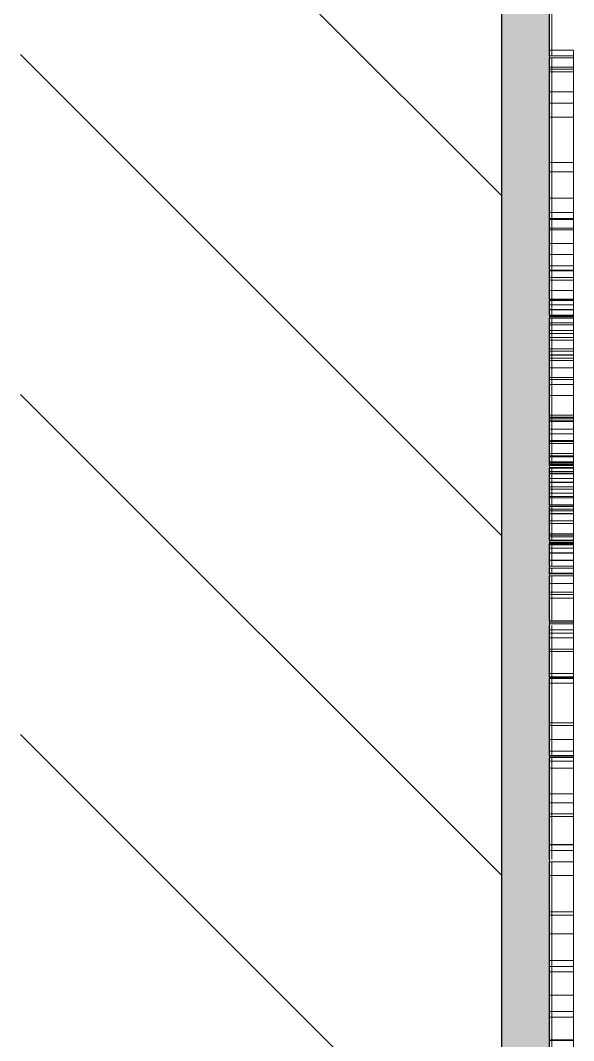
# Model space of a CAD drawing. Header units: millimetres. Extents: x 16345 to 138513, y -2470 to 23828.
# Drawn here: x 30710 to 30940, y 7063.7 to 7488.1 of the extents above; entities that cross this region are included whole.
import ezdxf

# ---------------------------------------------------------------- set-up
doc = ezdxf.new("R2010")
doc.units = ezdxf.units.MM
for name, color, linetype, lineweight, true_color in [('A-WALL-3', 7, 'Continuous', 25, 0x3c3c3c), ('A-WALL-FNSH-1', 7, 'Continuous', 13, 0x3c3c3c), ('I-FURN-1', 7, 'Continuous', 9, 0xf0f0f0)]:
    doc.layers.add(name, color=color, linetype=linetype, lineweight=lineweight, true_color=true_color)
doc.layers.add('I-WALL', color=7, linetype='Continuous', lineweight=9)

# ---------------------------------------------------------------- blocks, each defined once
blk = doc.blocks.new('Надпись в вестибюле_2 - Надпись в вестибюле_2-32623903-План разверток пом_ 2_28_ Этаж 2')
at = {"layer": 'I-FURN-1'}
for p, q in [((603.29, 0), (614.73, 0)), ((614.73, 0), (633.57, 0)), ((633.57, 0), (614.73, 0)), ((614.73, 0), (614.73, -10)), ((614.73, 0), (614.73, -10)), ((615.07, 0), (624.48, 0)), ((624.48, 0), (615.07, 0)), ((615.07, 0), (624.48, 0)), ((624.48, 0), (615.07, 0)), ((615.07, 0), (615.07, -10)), ((615.07, 0), (615.07, -10)), ((624.48, 0), (626.78, 0)), ((626.78, 0), (624.48, 0)), ((624.48, 0), (626.78, 0)), ((626.78, 0), (624.48, 0)), ((624.48, 0), (648.04, 0)), ((643.32, 0), (624.48, 0)), ((624.48, -10), (624.48, 0)), ((624.48, 0), (624.48, -10)), ((626.78, 0), (643.32, 0)), ((643.32, 0), (626.78, 0)), ((626.78, 0), (643.32, 0)), ((643.32, 0), (626.78, 0)), ((626.78, 0), (643.32, 0)), ((643.32, 0), (626.78, 0)), ((626.78, -10), (626.78, 0)), ((626.78, 0), (626.78, -10)), ((633.57, 0), (713.62, 0)), ((713.62, 0), (633.57, 0)), ((633.57, -10), (633.57, 0)), ((633.57, 0), (633.57, -10)), ((633.57, 0), (633.57, -10)), ((633.57, 0), (633.57, -10)), ((643.32, 0), (648.04, 0)), ((648.04, 0), (643.32, 0)), ((643.32, 0), (648.04, 0)), ((648.04, 0), (643.32, 0)), ((643.32, 0), (648.04, 0)), ((645.62, 0), (643.32, 0)), ((648.04, 0), (643.32, 0)), ((643.32, 0), (648.04, 0)), ((648.04, 0), (643.32, 0)), ((643.32, 0), (648.04, 0)), ((648.04, 0), (643.32, 0)), ((643.32, 0), (643.32, -10)), ((643.32, 0), (643.32, -10)), ((643.32, 0), (643.32, -10)), ((643.32, 0), (643.32, -10)), ((648.04, 0), (645.62, 0)), ((645.62, 0), (645.62, -10)), ((645.62, 0), (645.62, -10)), ((648.04, 0), (693.87, 0)), ((693.87, 0), (648.04, 0)), ((648.04, 0), (689.16, 0)), ((689.16, 0), (648.04, 0)), ((648.04, 0), (659.19, 0)), ((683.47, 0), (648.04, 0)), ((648.04, 0), (732.45, 0)), ((732.45, 0), (648.04, 0)), ((648.04, 0), (728.08, 0)), ((728.08, 0), (648.04, 0)), ((648.04, 0), (728.08, 0)), ((728.08, 0), (648.04, 0)), ((648.04, 0), (666.87, 0)), ((668.23, 0), (648.04, 0)), ((648.04, 0), (648.04, -10)), ((648.04, 0), (648.04, -10)), ((659.19, 0), (690.02, 0)), ((659.19, 0), (659.19, -10)), ((666.87, 0), (732.45, 0)), ((666.87, 0), (666.87, -10)), ((666.87, 0), (666.87, -10)), ((732.45, 0), (668.23, 0)), ((668.23, 0), (668.23, -10)), ((709, 0), (683.47, 0)), ((683.47, 0), (683.47, -10)), ((689.16, 0), (689.16, -10)), ((689.16, 0), (689.16, -10)), ((690.02, 0), (696.24, 0)), ((693.87, 0), (693.87, -10)), ((693.87, 0), (693.87, -10)), ((696.22, -10), (696.22, 0)), ((696.22, 0), (696.22, -10)), ((696.24, 0), (702.97, 0)), ((696.24, 0), (696.24, -10)), ((702.97, 0), (728.08, 0)), ((708, 0), (708, -10)), ((728.08, 0), (709, 0)), ((709, 0), (709, -10)), ((713.62, 0), (732.45, 0)), ((732.45, 0), (713.62, 0)), ((713.62, 0), (713.62, -10)), ((713.62, 0), (713.62, -10)), ((713.62, 0), (713.62, -10)), ((713.62, 0), (713.62, -10)), ((728.08, 0), (717.41, 0)), ((717.41, 0), (728.08, 0)), ((717.41, 0), (717.41, -10)), ((732.45, 0), (728.08, 0)), ((728.08, 0), (732.45, 0)), ((728.08, 0), (732.45, 0)), ((732.45, 0), (728.08, 0)), ((728.08, 0), (732.45, 0)), ((732.45, 0), (728.08, 0)), ((728.08, 0), (728.08, -10)), ((728.08, 0), (728.08, -10)), ((730.92, -10), (730.92, 0)), ((732.45, 0), (745.75, 0)), ((746.92, 0), (732.45, 0)), ((732.45, 0), (732.45, -10)), ((732.45, 0), (732.45, -10)), ((732.79, 0), (735.14, 0)), ((735.14, 0), (732.79, 0)), ((732.79, 0), (732.79, -10)), ((732.79, 0), (732.79, -10)), ((735.14, 0), (733.28, 0)), ((733.28, 0), (735.14, 0)), ((733.28, 0), (735.14, 0)), ((735.14, 0), (733.28, 0)), ((733.28, 0), (733.28, -10)), ((763.4, 0), (735.14, 0)), ((735.14, 0), (740, 0)), ((735.14, 0), (763.4, 0)), ((745.75, 0), (735.14, 0)), ((735.14, 0), (735.14, -10)), ((735.14, 0), (735.14, -10)), ((740, 0), (763.4, 0)), ((740, 0), (740, -10)), ((743.37, 0), (763.4, 0)), ((745.75, 0), (765.42, 0)), ((745.75, 0), (745.75, -10)), ((763.4, 0), (746.86, 0)), ((746.86, 0), (746.86, -10)), ((746.86, 0), (746.86, -10)), ((765.42, 0), (746.92, 0)), ((746.92, -10), (746.92, 0)), ((746.92, -10), (746.92, 0)), ((763.4, 0), (765.42, 0)), ((765.42, 0), (763.4, 0)), ((763.4, 0), (765.42, 0)), ((763.4, 0), (765.42, 0)), ((765.42, 0), (763.4, 0)), ((763.4, 0), (765.42, 0)), ((765.42, 0), (763.4, 0)), ((763.4, 0), (763.4, -10)), ((763.4, 0), (763.4, -10)), ((765.42, 0), (784.25, 0)), ((785.61, 0), (765.42, 0)), ((765.42, 0), (765.42, -10)), ((765.42, 0), (765.42, -10)), ((765.69, 0), (765.69, -10)), ((765.69, 0), (765.69, -10)), ((765.76, 0), (767.41, 0)), ((765.76, 0), (789.38, 0)), ((782.23, 0), (765.76, 0)), ((765.76, 0), (765.76, -10)), ((765.76, 0), (765.76, -10)), ((766.08, 0), (766.08, -10)), ((768.7, 0), (766.23, 0)), ((767.41, 0), (776.64, 0)), ((767.41, -10), (767.41, 0)), ((776.64, 0), (768.7, 0)), ((776.64, 0), (782.23, 0)), ((776.64, 0), (776.64, -10)), ((782.23, 0), (777.56, 0)), ((777.56, 0), (777.56, -10)), ((782.23, 0), (787.46, 0)), ((785.62, 0), (782.23, 0)), ((782.23, 0), (789.38, 0)), ((789.38, 0), (782.23, 0)), ((789.38, 0), (782.23, 0)), ((782.23, 0), (789.38, 0)), ((789.38, 0), (782.23, 0)), ((782.23, 0), (782.23, -10)), ((782.23, 0), (782.23, -10)), ((782.23, -10), (782.23, 0)), ((782.23, 0), (782.23, -10)), ((784.25, 0), (863.13, 0)), ((784.25, -10), (784.25, 0)), ((784.25, 0), (784.25, -10)), ((864.3, 0), (785.61, 0)), ((785.61, 0), (785.61, -10)), ((787.46, 0), (785.62, 0)), ((788.06, 0), (789.38, 0)), ((788.06, 0), (789.38, 0)), ((789.38, 0), (788.06, 0)), ((788.06, -10), (788.06, 0)), ((788.82, 0), (788.82, -10)), ((789.38, 0), (798.72, 0)), ((798.72, 0), (789.38, 0)), ((789.38, 0), (798.72, 0)), ((789.38, 0), (798.72, 0)), ((798.72, 0), (789.38, 0)), ((789.38, 0), (798.72, 0)), ((798.72, 0), (789.38, 0)), ((789.38, 0), (798.72, 0)), ((798.72, 0), (789.38, 0)), ((789.38, 0), (798.72, 0)), ((798.72, 0), (789.38, 0)), ((798.72, 0), (789.38, 0)), ((789.38, 0), (798.72, 0)), ((789.38, 0), (789.38, -10)), ((798.72, 0), (808.07, 0)), ((808.07, 0), (798.72, 0)), ((798.72, 0), (808.07, 0)), ((798.72, 0), (808.92, 0)), ((817.51, 0), (798.72, 0)), ((798.72, 0), (817.51, 0)), ((809.16, 0), (798.72, 0)), ((798.72, 0), (817.56, 0)), ((817.56, 0), (798.72, 0)), ((798.72, 0), (817.51, 0)), ((817.51, 0), (798.72, 0)), ((811.27, 0), (798.72, 0)), ((798.72, 0), (814.5, 0)), ((800.26, 0), (798.72, 0)), ((798.72, 0), (800.26, 0)), ((798.72, 0), (798.72, -10)), ((800.26, 0), (804.88, 0)), ((800.26, 0), (800.26, -10)), ((808.93, 0), (801.27, 0)), ((801.27, 0), (801.27, -10)), ((804.88, 0), (812.08, 0)), ((804.88, 0), (804.88, -10)), ((808.07, 0), (808.07, -10)), ((808.07, 0), (808.07, -10)), ((808.92, 0), (814.5, 0)), ((814.5, 0), (808.92, 0)), ((808.92, 0), (811.44, 0)), ((808.92, 0), (817.51, 0)), ((817.51, 0), (808.92, 0)), ((808.92, 0), (817.51, 0)), ((808.92, 0), (808.92, -10)), ((817.56, 0), (808.93, 0)), ((808.93, 0), (808.93, -10)), ((817.51, 0), (809.16, 0)), ((809.16, 0), (809.16, -10)), ((811.27, 0), (811.27, -10)), ((817.56, 0), (812.08, 0)), ((812.08, 0), (821.36, 0)), ((812.08, 0), (812.08, -10)), ((814.5, 0), (817.56, 0)), ((814.5, 0), (814.5, -10)), ((814.57, 0), (817.51, 0)), ((817.51, 0), (814.57, 0)), ((814.57, 0), (814.57, -10)), ((817.51, -10), (817.51, 0)), ((817.56, 0), (821.36, 0)), ((821.36, 0), (817.56, 0)), ((817.56, 0), (821.36, 0)), ((821.36, 0), (817.56, 0)), ((817.56, 0), (821.36, 0)), ((821.36, 0), (817.56, 0)), ((817.56, 0), (821.36, 0)), ((821.36, 0), (817.56, 0)), ((817.56, 0), (821.36, 0)), ((821.36, 0), (817.56, 0)), ((817.56, 0), (821.36, 0)), ((820.9, 0), (817.56, 0)), ((821.36, 0), (817.56, 0)), ((817.56, 0), (821.36, 0)), ((821.36, 0), (817.56, 0)), ((819.55, 0), (817.56, 0)), ((817.56, 0), (821.36, 0)), ((817.56, 0), (817.56, -10)), ((825.52, 0), (819.55, 0)), ((819.55, 0), (819.55, -10)), ((820.9, 0), (820.9, -10)), ((821.36, 0), (851.51, 0)), ((821.36, -10), (821.36, 0)), ((837.54, 0), (821.73, 0)), ((821.73, 0), (840.48, 0)), ((840.48, 0), (821.73, 0)), ((821.73, 0), (840.48, 0)), ((829.77, 0), (821.73, 0)), ((821.73, 0), (829.77, 0)), ((821.73, 0), (833.95, 0)), ((821.73, 0), (821.73, -10)), ((840.48, 0), (821.92, 0)), ((821.92, 0), (821.92, -10)), ((822.59, 0), (840.48, 0)), ((840.48, 0), (822.59, 0)), ((822.59, 0), (836.85, 0)), ((840.48, 0), (822.59, 0)), ((822.59, 0), (822.59, -10)), ((822.9, 0), (833.9, 0)), ((833.9, 0), (822.9, 0)), ((825.03, 0), (822.9, 0)), ((822.9, 0), (833.9, 0)), ((822.9, 0), (822.9, -10)), ((824.32, 0), (824.32, -10)), ((833.9, 0), (825.03, 0)), ((825.03, 0), (825.03, -10)), ((835.8, 0), (825.52, 0)), ((825.52, 0), (825.52, -10)), ((829.77, 0), (840.48, 0)), ((829.77, 0), (829.77, -10)), ((840.48, 0), (830.87, 0)), ((830.87, 0), (830.87, -10)), ((833.9, 0), (833.9, -10)), ((833.95, 0), (836.85, 0)), ((836.85, 0), (833.95, 0)), ((833.95, 0), (840.48, 0)), ((833.95, 0), (855.45, 0)), ((833.95, 0), (833.95, -10)), ((840.48, 0), (835.05, 0)), ((835.05, 0), (835.05, -10)), ((850.7, 0), (835.8, 0)), ((835.8, 0), (835.8, -10)), ((836.85, 0), (840.48, 0)), ((836.85, 0), (836.85, -10)), ((837.49, 0), (837.49, -10)), ((840.48, 0), (837.54, 0)), ((837.54, 0), (837.54, -10)), ((840.48, 0), (853.18, 0)), ((842.43, 0), (840.48, 0)), ((840.48, 0), (844.09, 0)), ((844.09, 0), (840.48, 0)), ((840.48, 0), (847.05, 0)), ((850.55, 0), (840.48, 0)), ((840.48, 0), (857.57, 0)), ((857.57, 0), (840.48, 0)), ((840.48, 0), (848.6, 0)), ((845.04, 0), (840.48, 0)), ((840.48, 0), (840.48, -10)), ((853.18, 0), (841.06, 0)), ((841.06, 0), (841.06, -10)), ((844.09, 0), (842.43, 0)), ((842.43, 0), (842.43, -10)), ((853.18, 0), (844.09, 0)), ((844.09, 0), (844.09, -10)), ((854.99, 0), (845.04, 0)), ((845.04, 0), (845.04, -10)), ((846.91, 0), (846.91, -10)), ((847.05, 0), (853.18, 0)), ((847.05, 0), (847.05, -10)), ((848.6, 0), (857.57, 0)), ((848.6, 0), (848.6, -10)), ((850.55, 0), (850.55, -10)), ((850.7, 0), (850.7, -10)), ((855.22, 0), (851.51, 0)), ((851.51, 0), (883.14, 0)), ((883.14, 0), (851.51, 0)), ((851.51, 0), (851.51, -10)), ((852.79, 0), (852.79, -10)), ((853.18, 0), (855.22, 0)), ((853.18, 0), (853.18, -10)), ((853.99, 0), (855.22, 0)), ((855.22, 0), (853.99, 0)), ((853.99, 0), (855.22, 0)), ((855.22, 0), (853.99, 0)), ((853.99, 0), (853.99, -10)), ((854.34, 0), (854.34, -10)), ((854.99, 0), (854.99, -10)), ((855.22, 0), (855.22, -10)), ((855.45, 0), (857.57, 0)), ((857.57, 0), (855.45, 0)), ((855.45, 0), (857.57, 0)), ((857.57, 0), (855.45, 0)), ((857.57, 0), (855.45, 0)), ((863.13, 0), (855.45, 0)), ((855.45, 0), (883.14, 0)), ((855.45, 0), (855.45, -10)), ((857.57, 0), (873.65, 0)), ((873.65, 0), (857.57, 0)), ((857.57, 0), (874.05, 0)), ((857.57, 0), (859, 0)), ((869.11, 0), (857.57, 0)), ((857.57, 0), (857.57, -10)), ((857.57, 0), (857.57, -10)), ((858, 0), (858, -10)), ((874.05, 0), (859, 0)), ((859, 0), (867.1, 0)), ((859, 0), (859, -10)), ((863.13, 0), (883.14, 0)), ((863.13, 0), (863.13, -10)), ((874.87, 0), (863.95, 0)), ((863.95, 0), (863.95, -10)), ((883.14, 0), (864.3, 0)), ((864.3, 0), (864.3, -10)), ((864.3, 0), (864.3, -10)), ((867.1, 0), (872.32, 0)), ((867.1, 0), (867.1, -10)), ((874.05, 0), (869.11, 0)), ((869.11, 0), (869.11, -10)), ((872.32, 0), (874.05, 0)), ((872.32, 0), (872.32, -10)), ((872.81, 0), (872.81, -10)), ((872.81, 0), (872.81, -10)), ((873.65, 0), (873.65, -10)), ((874.05, 0), (883.14, 0)), ((883.14, 0), (874.05, 0)), ((874.05, 0), (883.14, 0)), ((883.14, 0), (874.05, 0)), ((874.05, 0), (874.05, -10)), ((883.14, 0), (874.87, 0)), ((874.87, 0), (874.87, -10)), ((883.14, 0), (890.61, 0)), ((890.61, 0), (883.14, 0)), ((883.14, 0), (890.61, 0)), ((890.61, 0), (883.14, 0)), ((897.61, 0), (883.14, 0)), ((883.14, 0), (916.1, 0)), ((897.61, 0), (883.14, 0)), ((883.14, 0), (897.61, 0)), ((883.14, 0), (883.14, -10)), ((883.14, 0), (883.14, -10)), ((887.63, 0), (887.63, -10)), ((889.77, 0), (889.77, -10)), ((890.61, 0), (897.61, 0)), ((897.61, 0), (890.61, 0)), ((890.61, 0), (894.53, 0)), ((897.61, 0), (890.61, 0)), ((897.61, 0), (890.61, 0)), ((890.61, 0), (897.61, 0)), ((890.61, 0), (890.61, -10)), ((894.53, 0), (897.61, 0)), ((894.53, 0), (894.53, -10)), ((897.61, 0), (899.95, 0)), ((899.95, 0), (897.61, 0)), ((897.61, 0), (899.95, 0)), ((899.95, 0), (897.61, 0)), ((899.95, 0), (897.61, 0)), ((897.61, 0), (899.95, 0)), ((916.1, 0), (897.61, 0)), ((897.61, 0), (897.61, -10)), ((897.61, 0), (897.61, -10)), ((897.61, -10), (897.61, 0)), ((897.61, 0), (897.61, -10)), ((898.63, 0), (898.63, -10)), ((899.78, 0), (899.78, -10)), ((899.95, 0), (913.32, 0)), ((903.65, 0), (899.95, 0)), ((899.95, 0), (913.32, 0)), ((913.32, 0), (899.95, 0)), ((912.5, 0), (899.95, 0)), ((899.95, 0), (913.32, 0)), ((901.49, 0), (899.95, 0)), ((899.95, 0), (901.49, 0)), ((899.95, 0), (899.95, -10)), ((901.49, 0), (906.12, 0)), ((901.49, 0), (901.49, -10)), ((910.16, 0), (902.51, 0)), ((902.51, 0), (902.51, -10)), ((906.12, 0), (913.32, 0)), ((906.12, 0), (906.12, -10)), ((907.17, -10), (907.17, 0)), ((908.82, -10), (908.82, 0)), ((913.32, 0), (910.16, 0)), ((910.16, 0), (910.16, -10)), ((915.74, 0), (912.5, 0)), ((912.5, 0), (912.5, -10)), ((913.32, 0), (916.1, 0)), ((913.32, 0), (913.32, -10)), ((913.61, 0), (915.2, 0)), ((913.61, 0), (915.2, 0)), ((915.2, 0), (913.61, 0)), ((913.61, 0), (915.74, 0)), ((916.1, 0), (913.61, 0)), ((915.2, 0), (915.2, -10)), ((915.74, 0), (915.74, -10)), ((916.1, 0), (1024.4, 0)), ((934.94, 0), (916.1, 0)), ((916.1, 0), (916.1, -10)), ((916.1, 0), (916.1, -10)), ((916.44, 0), (918.72, 0)), ((918.79, 0), (916.44, 0)), ((916.44, 0), (918.79, 0)), ((918.79, 0), (916.44, 0)), ((916.44, 0), (922.6, 0)), ((916.44, 0), (916.44, -10)), ((916.44, 0), (916.44, -10)), ((918.72, 0), (918.72, -10)), ((918.79, 0), (922.6, 0)), ((920.78, 0), (918.79, 0)), ((918.79, 0), (922.6, 0)), ((922.6, 0), (918.79, 0)), ((918.79, 0), (922.6, 0)), ((922.6, 0), (918.79, 0)), ((918.79, 0), (918.79, -10)), ((926.75, 0), (920.78, 0)), ((920.78, 0), (920.78, -10)), ((922.6, 0), (934.94, 0)), ((922.6, 0), (922.6, -10)), ((922.73, 0), (922.73, -10)), ((922.96, 0), (934.94, 0)), ((922.96, 0), (934.94, 0)), ((931, 0), (922.96, 0)), ((922.96, 0), (931, 0)), ((922.96, 0), (922.96, -10)), ((934.94, 0), (923.15, 0)), ((923.15, 0), (923.15, -10)), ((934.94, 0), (926.75, 0)), ((926.75, 0), (926.75, -10)), ((934.94, 0), (931, 0)), ((931, 0), (934.94, 0)), ((931, 0), (931, -10)), ((934.94, 0), (932.11, 0)), ((932.11, -10), (932.11, 0)), ((937.03, 0), (934.94, 0)), ((934.94, 0), (952.74, 0)), ((1024.4, 0), (934.94, 0)), ((934.94, 0), (1019.7, 0)), ((1019.7, 0), (934.94, 0)), ((934.94, 0), (1019.7, 0)), ((1019.7, 0), (934.94, 0)), ((934.94, 0), (934.94, -10)), ((934.94, 0), (934.94, -10)), ((934.94, 0), (934.94, -10)), ((934.94, 0), (934.94, -10)), ((935.18, 0), (941.71, 0)), ((941.71, 0), (935.18, 0)), ((935.18, 0), (956.68, 0)), ((941.71, 0), (935.18, 0)), ((935.18, 0), (941.71, 0)), ((941.71, 0), (935.18, 0)), ((935.18, 0), (935.18, -10)), ((951.94, 0), (937.03, 0)), ((937.03, 0), (937.03, -10)), ((941.71, 0), (959.26, 0)), ((979.93, 0), (941.71, 0)), ((946.27, 0), (941.71, 0)), ((941.71, 0), (941.71, -10)), ((956.22, 0), (946.27, 0)), ((946.27, 0), (946.27, -10)), ((951.94, 0), (951.94, -10)), ((998.84, 0), (952.74, 0)), ((952.74, 0), (1017.68, 0)), ((952.74, 0), (952.74, -10)), ((956.22, 0), (956.22, -10)), ((956.68, 0), (998.84, 0)), ((965.18, 0), (956.68, 0)), ((956.68, 0), (956.68, -10)), ((959.26, 0), (979.93, 0)), ((959.26, 0), (959.26, -10)), ((976.11, 0), (965.18, 0)), ((965.18, 0), (965.18, -10)), ((998.84, 0), (976.11, 0)), ((976.11, 0), (976.11, -10)), ((979.93, 0), (979.93, -10)), ((1017.68, 0), (998.84, 0)), ((998.84, 0), (998.84, -10)), ((998.84, 0), (998.84, -10)), ((998.84, -10), (998.84, 0)), ((998.84, 0), (998.84, -10)), ((1007.7, 0), (1004.66, 0)), ((1004.66, 0), (1017.68, 0)), ((1004.66, 0), (1004.66, -10)), ((1004.66, 0), (1004.66, -10)), ((1004.66, -10), (1004.66, 0)), ((1004.66, 0), (1004.66, -10)), ((1009.37, 0), (1009.37, -10)), ((1017.68, 0), (1019.7, 0)), ((1017.68, 0), (1017.68, -10)), ((1017.68, 0), (1017.68, -10)), ((1018.78, -10), (1018.78, 0)), ((1019.7, 0), (1023.49, 0)), ((1023.49, 0), (1019.7, 0)), ((1019.7, 0), (1024.4, 0)), ((1024.4, 0), (1019.7, 0)), ((1019.7, 0), (1019.7, -10)), ((1019.7, 0), (1019.7, -10)), ((1023.49, 0), (1023.49, -10)), ((1023.49, 0), (1023.49, -10)), ((1023.49, 0), (1023.49, -10)), ((1023.49, 0), (1023.49, -10)), ((1024.4, 0), (1026.76, 0)), ((1026.76, 0), (1024.4, 0)), ((1024.4, -10), (1024.4, 0)), ((1024.4, 0), (1024.4, -10)), ((1026.76, 0), (1026.76, -10)), ((1026.76, 0), (1026.76, -10)), ((614.73, -10), (603.29, -10)), ((604.4, -10), (614.73, -10)), ((614.73, -10), (633.57, -10)), ((633.57, -10), (614.73, -10)), ((615.07, -10), (624.48, -10)), ((624.48, -10), (615.07, -10)), ((615.07, -10), (624.48, -10)), ((624.48, -10), (615.07, -10)), ((615.07, -10), (624.48, -10)), ((624.48, -10), (615.07, -10)), ((624.48, -10), (626.78, -10)), ((626.78, -10), (624.48, -10)), ((624.48, -10), (626.78, -10)), ((626.78, -10), (624.48, -10)), ((624.48, -10), (626.78, -10)), ((626.78, -10), (624.48, -10)), ((624.48, -10), (643.32, -10)), ((648.04, -10), (624.48, -10)), ((626.78, -10), (643.32, -10)), ((643.32, -10), (626.78, -10)), ((626.78, -10), (643.32, -10)), ((643.32, -10), (626.78, -10)), ((626.78, -10), (643.32, -10)), ((643.32, -10), (626.78, -10)), ((626.78, -10), (643.32, -10)), ((643.32, -10), (626.78, -10)), ((633.57, -10), (713.62, -10)), ((713.62, -10), (633.57, -10)), ((643.32, -10), (648.04, -10)), ((648.04, -10), (643.32, -10)), ((643.32, -10), (648.04, -10)), ((648.04, -10), (643.32, -10)), ((643.32, -10), (648.04, -10)), ((648.04, -10), (643.32, -10)), ((643.32, -10), (645.62, -10)), ((648.04, -10), (643.32, -10)), ((643.32, -10), (648.04, -10)), ((648.04, -10), (643.32, -10)), ((643.32, -10), (648.04, -10)), ((648.04, -10), (643.32, -10)), ((643.32, -10), (648.04, -10)), ((645.62, -10), (648.04, -10)), ((648.04, -10), (689.16, -10)), ((689.16, -10), (648.04, -10)), ((648.04, -10), (689.16, -10)), ((689.16, -10), (648.04, -10)), ((648.04, -10), (693.87, -10)), ((693.87, -10), (648.04, -10)), ((648.04, -10), (683.47, -10)), ((659.19, -10), (648.04, -10)), ((648.04, -10), (728.08, -10)), ((728.08, -10), (648.04, -10)), ((648.04, -10), (728.08, -10)), ((728.08, -10), (648.04, -10)), ((648.04, -10), (732.45, -10)), ((732.45, -10), (648.04, -10)), ((648.04, -10), (668.23, -10)), ((666.87, -10), (648.04, -10)), ((690.02, -10), (659.19, -10)), ((732.45, -10), (666.87, -10)), ((668.23, -10), (732.45, -10)), ((683.47, -10), (709, -10)), ((690.02, -10), (693.87, -10)), ((693.87, -10), (690.02, -10)), ((696.24, -10), (690.02, -10)), ((693.87, -10), (696.22, -10)), ((696.22, -10), (693.87, -10)), ((702.97, -10), (696.24, -10)), ((728.08, -10), (702.97, -10)), ((708, -10), (717.41, -10)), ((717.41, -10), (708, -10)), ((709, -10), (728.08, -10)), ((713.62, -10), (732.45, -10)), ((732.45, -10), (713.62, -10)), ((717.41, -10), (728.08, -10)), ((728.08, -10), (717.41, -10)), ((717.41, -10), (728.08, -10)), ((728.08, -10), (717.41, -10)), ((728.08, -10), (730.92, -10)), ((732.45, -10), (728.08, -10)), ((728.08, -10), (732.45, -10)), ((732.45, -10), (728.08, -10)), ((728.08, -10), (732.45, -10)), ((732.45, -10), (728.08, -10)), ((728.08, -10), (732.45, -10)), ((732.45, -10), (728.08, -10)), ((730.92, -10), (732.45, -10)), ((732.45, -10), (746.92, -10)), ((745.75, -10), (732.45, -10)), ((732.79, -10), (735.14, -10)), ((735.14, -10), (732.79, -10)), ((733.28, -10), (735.14, -10)), ((735.14, -10), (733.28, -10)), ((733.28, -10), (735.14, -10)), ((735.14, -10), (733.28, -10)), ((733.28, -10), (735.14, -10)), ((735.14, -10), (733.28, -10)), ((735.14, -10), (763.4, -10)), ((740, -10), (735.14, -10)), ((735.14, -10), (763.4, -10)), ((763.4, -10), (735.14, -10)), ((735.14, -10), (745.75, -10)), ((763.4, -10), (735.14, -10)), ((763.4, -10), (740, -10)), ((765.42, -10), (745.75, -10)), ((746.86, -10), (763.4, -10)), ((746.92, -10), (765.42, -10)), ((763.4, -10), (765.42, -10)), ((765.42, -10), (763.4, -10)), ((763.4, -10), (765.42, -10)), ((765.42, -10), (763.4, -10)), ((763.4, -10), (765.42, -10)), ((765.42, -10), (763.4, -10)), ((763.4, -10), (765.42, -10)), ((765.42, -10), (763.4, -10)), ((765.42, -10), (785.61, -10)), ((784.25, -10), (765.42, -10)), ((767.41, -10), (765.76, -10)), ((765.76, -10), (782.23, -10)), ((789.38, -10), (765.76, -10)), ((766.08, -10), (768.7, -10)), ((776.64, -10), (767.41, -10)), ((768.7, -10), (776.64, -10)), ((782.23, -10), (776.64, -10)), ((777.56, -10), (782.23, -10)), ((782.23, -10), (785.62, -10)), ((787.46, -10), (782.23, -10)), ((782.23, -10), (789.38, -10)), ((789.38, -10), (782.23, -10)), ((782.23, -10), (789.38, -10)), ((789.38, -10), (782.23, -10)), ((782.23, -10), (789.38, -10)), ((863.13, -10), (784.25, -10)), ((785.61, -10), (864.3, -10)), ((785.62, -10), (787.46, -10)), ((789.38, -10), (788.06, -10)), ((788.06, -10), (789.38, -10)), ((789.38, -10), (788.06, -10)), ((789.38, -10), (798.72, -10)), ((798.72, -10), (789.38, -10)), ((789.38, -10), (798.72, -10)), ((798.72, -10), (789.38, -10)), ((789.38, -10), (798.72, -10)), ((798.72, -10), (789.38, -10)), ((789.38, -10), (798.72, -10)), ((798.72, -10), (789.38, -10)), ((789.38, -10), (798.72, -10)), ((798.72, -10), (789.38, -10)), ((789.38, -10), (798.72, -10)), ((798.72, -10), (789.38, -10)), ((798.72, -10), (789.38, -10)), ((789.38, -10), (798.72, -10)), ((798.72, -10), (808.07, -10)), ((808.07, -10), (798.72, -10)), ((798.72, -10), (808.07, -10)), ((808.07, -10), (798.72, -10)), ((798.72, -10), (817.51, -10)), ((808.92, -10), (798.72, -10)), ((798.72, -10), (809.16, -10)), ((817.51, -10), (798.72, -10)), ((798.72, -10), (817.51, -10)), ((817.51, -10), (798.72, -10)), ((798.72, -10), (817.56, -10)), ((817.56, -10), (798.72, -10)), ((800.26, -10), (798.72, -10)), ((798.72, -10), (800.26, -10)), ((814.5, -10), (798.72, -10)), ((798.72, -10), (811.27, -10)), ((804.88, -10), (800.26, -10)), ((801.27, -10), (808.93, -10)), ((812.08, -10), (804.88, -10)), ((808.92, -10), (814.5, -10)), ((814.5, -10), (808.92, -10)), ((808.92, -10), (814.5, -10)), ((814.5, -10), (808.92, -10)), ((817.51, -10), (808.92, -10)), ((808.92, -10), (817.51, -10)), ((817.51, -10), (808.92, -10)), ((808.93, -10), (817.56, -10)), ((809.16, -10), (817.51, -10)), ((821.36, -10), (812.08, -10)), ((812.08, -10), (817.56, -10)), ((817.56, -10), (814.5, -10)), ((814.57, -10), (817.51, -10)), ((817.51, -10), (814.57, -10)), ((814.57, -10), (817.51, -10)), ((817.51, -10), (814.57, -10)), ((817.56, -10), (821.36, -10)), ((821.36, -10), (817.56, -10)), ((817.56, -10), (821.36, -10)), ((821.36, -10), (817.56, -10)), ((817.56, -10), (821.36, -10)), ((821.36, -10), (817.56, -10)), ((817.56, -10), (821.36, -10)), ((821.36, -10), (817.56, -10)), ((817.56, -10), (821.36, -10)), ((821.36, -10), (817.56, -10)), ((817.56, -10), (820.9, -10)), ((821.36, -10), (817.56, -10)), ((817.56, -10), (821.36, -10)), ((821.36, -10), (817.56, -10)), ((821.36, -10), (817.56, -10)), ((817.56, -10), (819.55, -10)), ((817.56, -10), (821.36, -10)), ((821.36, -10), (817.56, -10)), ((817.56, -10), (821.36, -10)), ((819.55, -10), (825.52, -10)), ((851.51, -10), (821.36, -10)), ((821.73, -10), (837.54, -10)), ((840.48, -10), (821.73, -10)), ((821.73, -10), (840.48, -10)), ((840.48, -10), (821.73, -10)), ((833.95, -10), (821.73, -10)), ((829.77, -10), (821.73, -10)), ((821.73, -10), (829.77, -10)), ((821.92, -10), (840.48, -10)), ((822.59, -10), (840.48, -10)), ((840.48, -10), (822.59, -10)), ((836.85, -10), (822.59, -10)), ((822.59, -10), (840.48, -10)), ((822.9, -10), (824.32, -10)), ((833.9, -10), (822.9, -10)), ((822.9, -10), (833.9, -10)), ((833.9, -10), (822.9, -10)), ((833.9, -10), (822.9, -10)), ((822.9, -10), (825.03, -10)), ((824.32, -10), (833.9, -10)), ((825.03, -10), (833.9, -10)), ((825.52, -10), (835.8, -10)), ((840.48, -10), (829.77, -10)), ((830.87, -10), (840.48, -10)), ((833.95, -10), (836.85, -10)), ((836.85, -10), (833.95, -10)), ((833.95, -10), (836.85, -10)), ((836.85, -10), (833.95, -10)), ((840.48, -10), (833.95, -10)), ((855.45, -10), (833.95, -10)), ((835.05, -10), (840.48, -10)), ((835.8, -10), (850.7, -10)), ((840.48, -10), (836.85, -10)), ((837.49, -10), (840.48, -10)), ((840.48, -10), (837.49, -10)), ((837.54, -10), (840.48, -10)), ((840.48, -10), (844.09, -10)), ((844.09, -10), (840.48, -10)), ((840.48, -10), (844.09, -10)), ((844.09, -10), (840.48, -10)), ((840.48, -10), (842.43, -10)), ((853.18, -10), (840.48, -10)), ((840.48, -10), (850.55, -10)), ((847.05, -10), (840.48, -10)), ((848.6, -10), (840.48, -10)), ((840.48, -10), (857.57, -10)), ((857.57, -10), (840.48, -10)), ((840.48, -10), (845.04, -10)), ((841.06, -10), (853.18, -10)), ((842.43, -10), (844.09, -10)), ((844.09, -10), (846.91, -10)), ((846.91, -10), (844.09, -10)), ((844.09, -10), (853.18, -10)), ((845.04, -10), (854.99, -10)), ((853.18, -10), (847.05, -10)), ((857.57, -10), (848.6, -10)), ((851.51, -10), (855.22, -10)), ((851.51, -10), (883.14, -10)), ((883.14, -10), (851.51, -10)), ((855.22, -10), (853.18, -10)), ((853.99, -10), (855.22, -10)), ((855.22, -10), (853.99, -10)), ((853.99, -10), (855.22, -10)), ((855.22, -10), (853.99, -10)), ((855.45, -10), (857.57, -10)), ((857.57, -10), (855.45, -10)), ((855.45, -10), (857.57, -10)), ((857.57, -10), (855.45, -10)), ((855.45, -10), (857.57, -10)), ((883.14, -10), (855.45, -10)), ((855.45, -10), (863.13, -10)), ((857.57, -10), (873.65, -10)), ((873.65, -10), (857.57, -10)), ((874.05, -10), (857.57, -10)), ((857.57, -10), (869.11, -10)), ((859, -10), (857.57, -10)), ((859, -10), (874.05, -10)), ((867.1, -10), (859, -10)), ((883.14, -10), (863.13, -10)), ((863.95, -10), (874.87, -10)), ((864.3, -10), (883.14, -10)), ((872.32, -10), (867.1, -10)), ((869.11, -10), (874.05, -10)), ((874.05, -10), (872.32, -10)), ((874.05, -10), (883.14, -10)), ((883.14, -10), (874.05, -10)), ((874.05, -10), (883.14, -10)), ((883.14, -10), (874.05, -10)), ((874.05, -10), (883.14, -10)), ((883.14, -10), (874.05, -10)), ((874.87, -10), (883.14, -10)), ((883.14, -10), (890.61, -10)), ((887.63, -10), (883.14, -10)), ((883.14, -10), (889.77, -10)), ((890.61, -10), (883.14, -10)), ((883.14, -10), (890.61, -10)), ((890.61, -10), (883.14, -10)), ((897.61, -10), (883.14, -10)), ((883.14, -10), (897.61, -10)), ((916.1, -10), (883.14, -10)), ((883.14, -10), (897.61, -10)), ((890.61, -10), (887.63, -10)), ((890.61, -10), (897.61, -10)), ((897.61, -10), (890.61, -10)), ((890.61, -10), (897.61, -10)), ((897.61, -10), (890.61, -10)), ((890.61, -10), (897.61, -10)), ((894.53, -10), (890.61, -10)), ((897.61, -10), (890.61, -10)), ((890.61, -10), (897.61, -10)), ((897.61, -10), (894.53, -10)), ((897.61, -10), (899.95, -10)), ((899.95, -10), (897.61, -10)), ((897.61, -10), (899.95, -10)), ((899.95, -10), (897.61, -10)), ((899.95, -10), (897.61, -10)), ((897.61, -10), (899.95, -10)), ((897.61, -10), (916.1, -10)), ((899.95, -10), (898.63, -10)), ((899.95, -10), (908.82, -10)), ((908.82, -10), (899.95, -10)), ((899.95, -10), (906.12, -10)), ((913.32, -10), (899.95, -10)), ((899.95, -10), (913.32, -10)), ((913.32, -10), (899.95, -10)), ((901.49, -10), (899.95, -10)), ((899.95, -10), (901.49, -10)), ((913.32, -10), (899.95, -10)), ((899.95, -10), (912.5, -10)), ((906.12, -10), (901.49, -10)), ((902.51, -10), (910.16, -10)), ((913.32, -10), (906.12, -10)), ((907.17, -10), (908.82, -10)), ((908.82, -10), (913.32, -10)), ((910.16, -10), (913.32, -10)), ((912.5, -10), (915.74, -10)), ((916.1, -10), (913.32, -10)), ((913.61, -10), (915.2, -10)), ((915.2, -10), (913.61, -10)), ((913.61, -10), (915.2, -10)), ((915.2, -10), (913.61, -10)), ((913.61, -10), (916.1, -10)), ((915.74, -10), (913.61, -10)), ((916.1, -10), (934.94, -10)), ((1024.4, -10), (916.1, -10)), ((916.44, -10), (918.72, -10)), ((918.72, -10), (916.44, -10)), ((922.6, -10), (916.44, -10)), ((916.44, -10), (918.79, -10)), ((918.79, -10), (916.44, -10)), ((916.44, -10), (918.79, -10)), ((918.79, -10), (922.6, -10)), ((922.6, -10), (918.79, -10)), ((922.6, -10), (918.79, -10)), ((918.79, -10), (920.78, -10)), ((918.79, -10), (922.6, -10)), ((922.6, -10), (918.79, -10)), ((918.79, -10), (922.6, -10)), ((920.78, -10), (926.75, -10)), ((934.94, -10), (922.6, -10)), ((922.96, -10), (934.94, -10)), ((934.94, -10), (922.96, -10)), ((934.94, -10), (922.96, -10)), ((931, -10), (922.96, -10)), ((922.96, -10), (931, -10)), ((923.15, -10), (934.94, -10)), ((926.75, -10), (934.94, -10)), ((934.94, -10), (931, -10)), ((932.11, -10), (934.94, -10)), ((934.94, -10), (937.03, -10)), ((952.74, -10), (934.94, -10)), ((934.94, -10), (1019.7, -10)), ((1019.7, -10), (934.94, -10)), ((934.94, -10), (1019.7, -10)), ((1019.7, -10), (934.94, -10)), ((934.94, -10), (1024.4, -10)), ((935.18, -10), (941.71, -10)), ((941.71, -10), (935.18, -10)), ((956.68, -10), (935.18, -10)), ((935.18, -10), (941.71, -10)), ((941.71, -10), (935.18, -10)), ((935.18, -10), (941.71, -10)), ((937.03, -10), (951.94, -10)), ((941.71, -10), (979.93, -10)), ((959.26, -10), (941.71, -10)), ((941.71, -10), (946.27, -10)), ((946.27, -10), (956.22, -10)), ((952.74, -10), (998.84, -10)), ((1017.68, -10), (952.74, -10)), ((998.84, -10), (956.68, -10)), ((956.68, -10), (965.18, -10)), ((979.93, -10), (959.26, -10)), ((965.18, -10), (976.11, -10)), ((976.11, -10), (998.84, -10)), ((998.84, -10), (1017.68, -10)), ((1004.66, -10), (1017.68, -10)), ((1017.68, -10), (1004.66, -10)), ((1017.68, -10), (1004.66, -10)), ((1004.66, -10), (1009.37, -10)), ((1009.37, -10), (1017.68, -10)), ((1017.68, -10), (1019.7, -10)), ((1019.7, -10), (1017.68, -10)), ((1019.7, -10), (1017.68, -10)), ((1019.7, -10), (1023.49, -10)), ((1023.49, -10), (1019.7, -10)), ((1019.7, -10), (1023.49, -10)), ((1023.49, -10), (1019.7, -10)), ((1019.7, -10), (1024.4, -10)), ((1024.4, -10), (1019.7, -10)), ((1024.4, -10), (1026.76, -10)), ((1026.76, -10), (1024.4, -10))]:
    blk.add_line(p, q, dxfattribs=at)

msp = doc.modelspace()

# ---------------------------------------------------------------- hatches: boundary and pattern name
at = {"layer": 'I-WALL'}
h = msp.add_hatch(dxfattribs=at)
h.set_pattern_fill('FP_14', color=256, style=0, pattern_type=2)
h.set_pattern_definition([(0, (0, 0), (121.92, 30.48), [10.058, -81.382, 10.058, -81.382, -487.68]), (0, (0, 0), (121.92, 30.48), [-182.88, 10.058, -172.822, 10.058, -81.382, -213.36]), (0, (0, 0), (121.92, 30.48), [-457.2, 10.058, -50.902, 10.058, -142.342]), (120, (45.72, 15.24), (-87.356454, 90.345817), [10.058, -81.382, 10.058, -81.382, -487.68]), (120, (45.72, 15.24), (-87.356454, 90.345817), [-182.88, 10.058, -172.822, 10.058, -81.382, -213.36]), (120, (45.72, 15.24), (-87.356454, 90.345817), [-457.2, 10.058, -50.902, 10.058, -142.342]), (240, (60.96, 76.2), (-34.563546, -120.825817), [10.058, -81.382, 10.058, -81.382, -487.68]), (240, (60.96, 76.2), (-34.563546, -120.825817), [-182.88, 10.058, -172.822, 10.058, -81.382, -213.36]), (240, (60.96, 76.2), (-34.563546, -120.825817), [-457.2, 10.058, -50.902, 10.058, -142.342])])
h.paths.add_polyline_path([(30910, 100), (30930, 100), (30930, 7900), (30910, 7900), (30910, 494.14)])
h = msp.add_hatch(dxfattribs=at)
h.set_pattern_fill('FP_3', color=256, style=0, pattern_type=2)
h.set_pattern_definition([(135, (0, 0), (-70.71068, -70.71068), [])])
h.paths.add_polyline_path([(30710, 100), (30910, 100), (30910, 7700), (30710, 7700), (30710, 140)])

# ---------------------------------------------------------------- linework, layer by layer
at = {"layer": 'A-WALL-3'}
for p, q in [((30930, 7473.4), (30930, 7920)), ((30910, 7900), (30910, -100)), ((30930, 7384.18), (30930, 7472.49)), ((30930, 7371.96), (30930, 7383.94)), ((30930, 7367.79), (30930, 7371.6)), ((30930, 7365.44), (30930, 7367.72)), ((30930, 7362.61), (30930, 7364.2)), ((30930, 7323.05), (30930, 7362.32)), ((30930, 7304.45), (30930, 7322.65)), ((30930, 7302.99), (30930, 7304.22)), ((30930, 7286.49), (30930, 7301.79)), ((30930, 7282.95), (30930, 7285.85)), ((30930, 7271.9), (30930, 7282.9)), ((30930, 7266.56), (30930, 7270.36)), ((30930, 7263.57), (30930, 7266.51)), ((30930, 7261.08), (30930, 7263.5)), ((30930, 7257.92), (30930, 7260.44)), ((30930, 7238.38), (30930, 7257.07)), ((30930, 7215.08), (30930, 7236.46)), ((30930, 7182.28), (30930, 7214.42)), ((30930, 7139.02), (30930, 7181.45)), ((30930, 7064.07), (30930, 7138.16)), ((30930, 7053.4), (30930, 7063.73))]:
    msp.add_line(p, q, dxfattribs=at)
at = {"layer": 'A-WALL-FNSH-1'}
for p, q in [((30931, 7473.4), (30931, 7921)), ((30931, 7384.18), (30931, 7472.49)), ((30931, 7371.96), (30931, 7383.94)), ((30931, 7367.79), (30931, 7371.6)), ((30931, 7365.44), (30931, 7367.72)), ((30931, 7362.61), (30931, 7364.2)), ((30930, 7362.32), (30930, 7362.32)), ((30931, 7323.05), (30931, 7362.32)), ((30931, 7304.45), (30931, 7322.65)), ((30931, 7302.99), (30931, 7304.22)), ((30931, 7286.49), (30931, 7301.79)), ((30931, 7282.95), (30931, 7285.85)), ((30931, 7271.9), (30931, 7282.9)), ((30931, 7266.56), (30931, 7270.36)), ((30931, 7263.57), (30931, 7266.51)), ((30931, 7261.08), (30931, 7263.5)), ((30931, 7257.92), (30931, 7260.44)), ((30931, 7238.38), (30931, 7257.07)), ((30931, 7215.08), (30931, 7236.46)), ((30931, 7182.28), (30931, 7214.42)), ((30931, 7139.02), (30931, 7181.45)), ((30931, 7064.07), (30931, 7138.16)), ((30931, 7053.4), (30931, 7063.73))]:
    msp.add_line(p, q, dxfattribs=at)

# ---------------------------------------------------------------- block references
at = {"layer": 'I-FURN-1', "rotation": 89.99999999999984}
msp.add_blockref('Надпись в вестибюле_2 - Надпись в вестибюле_2-32623903-План разверток пом_ 2_28_ Этаж 2', (30930, 6449), dxfattribs=at)

doc.saveas('drawing.dxf')
